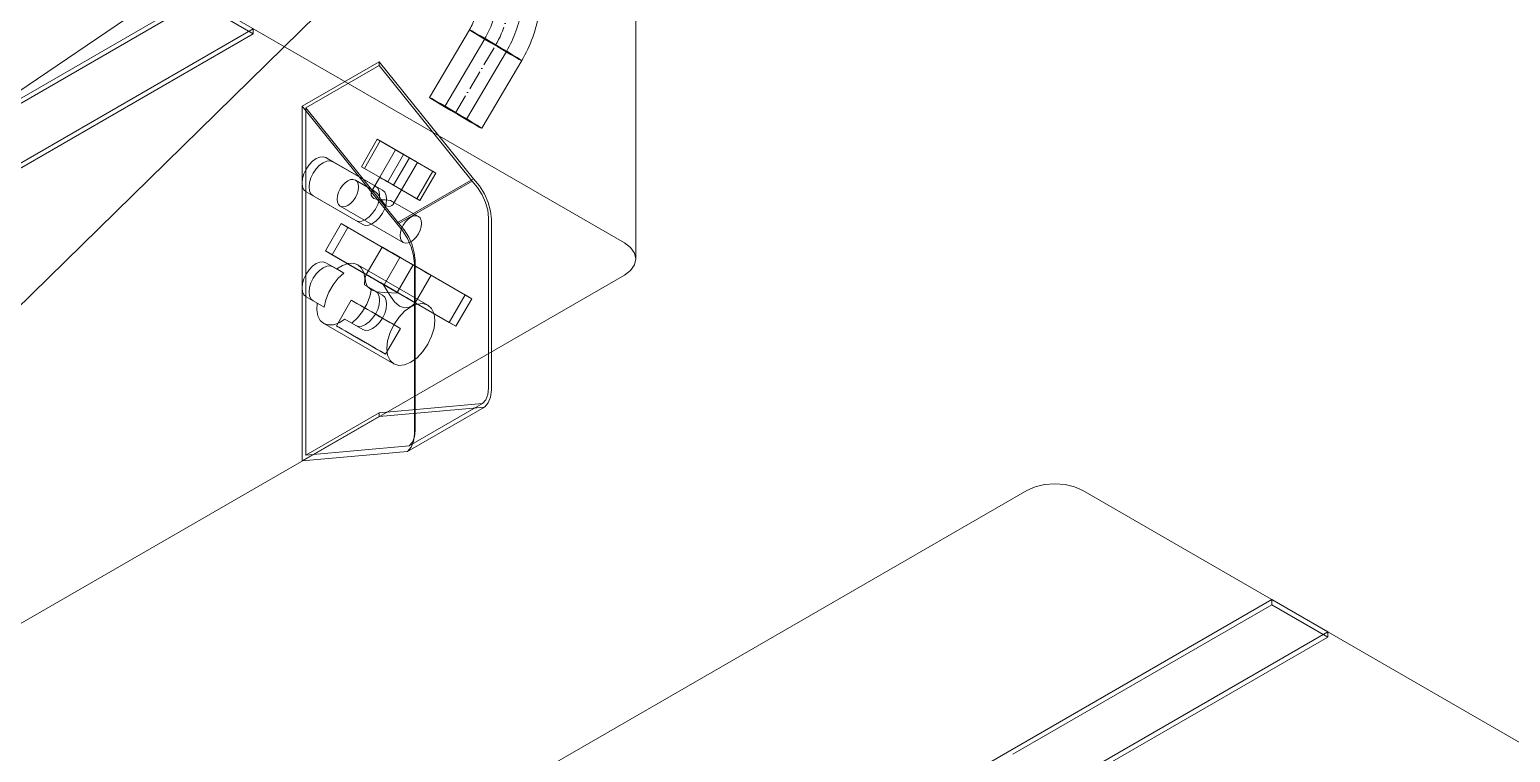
# Model space of a CAD drawing. Header units: millimetres. Extents: x -88595 to 880822, y -1054509 to -148035.
# Drawn here: x 392983 to 393731, y -312972 to -312606 of the extents above; entities that cross this region are included whole.
import ezdxf

# ---------------------------------------------------------------- set-up
doc = ezdxf.new("R2010")
doc.units = ezdxf.units.MM
doc.linetypes.add('$12$ADSK_Осевая', pattern=[14, 10, -2, 0, -2])
doc.linetypes.add('$13$ADSK_Осевая', pattern=[14, 10, -2, 0, -2])
for name, color, linetype, lineweight in [('Изоляция', 7, 'Continuous', 18), ('Марки', 7, 'Continuous', 20), ('Оборудование', 7, 'Continuous', 18), ('Трубопровод', 7, 'Continuous', 18), ('Трубопроводы', 7, 'Continuous', 18)]:
    doc.layers.add(name, color=color, linetype=linetype, lineweight=lineweight)

# ---------------------------------------------------------------- blocks, each defined once
blk = doc.blocks.new('$0$ADSK_МедьПайка_Отвод-гнутая труба - Отвод _гнутая труба_-3197941-В_ОВ3_4')
at = {"layer": 'Трубопроводы', "color": 134, "true_color": 0x00a6a6}
for points in [[(20781.32, 11301.23, 0), (20780, 11301.81, 0), (20778.47, 11302.18, 0), (20776.82, 11302.31, 0), (20775.18, 11302.18, 0), (20773.65, 11301.81, 0), (20772.33, 11301.23, 0), (20771.33, 11300.47, 0), (20770.69, 11299.59, 0), (20770.47, 11298.64, 0), (20770.69, 11297.69, 0), (20771.33, 11296.81, 0), (20772.33, 11296.05, 0)], [(20772.33, 11296.05, 0), (20773.65, 11295.46, 0), (20775.18, 11295.1, 0), (20776.82, 11294.97, 0), (20778.47, 11295.1, 0), (20780, 11295.46, 0), (20781.32, 11296.05, 0), (20782.32, 11296.81, 0), (20782.96, 11297.69, 0), (20783.17, 11298.64, 0), (20782.96, 11299.59, 0), (20782.32, 11300.47, 0), (20781.32, 11301.23, 0)], [(20770.47, 11298.64, 0), (20770.46, 11297.81, 0), (20770.42, 11296.95, 0), (20770.34, 11296.06, 0), (20770.24, 11295.16, 0), (20770.11, 11294.23, 0), (20769.94, 11293.28, 0), (20769.75, 11292.32, 0), (20769.52, 11291.34, 0), (20769.26, 11290.36, 0), (20768.97, 11289.36, 0), (20768.66, 11288.35, 0), (20768.31, 11287.34, 0), (20767.93, 11286.33, 0), (20767.53, 11285.31, 0), (20767.09, 11284.3, 0), (20766.63, 11283.29, 0), (20766.15, 11282.29, 0), (20765.64, 11281.29, 0), (20765.1, 11280.31, 0), (20764.54, 11279.33, 0), (20764.5, 11279.26, 0)], [(20783.17, 11298.64, 0), (20783.15, 11297.38, 0), (20783.09, 11296.1, 0), (20782.98, 11294.82, 0), (20782.84, 11293.53, 0), (20782.65, 11292.23, 0), (20782.42, 11290.93, 0), (20782.16, 11289.62, 0), (20781.85, 11288.31, 0), (20781.51, 11287, 0), (20781.13, 11285.68, 0), (20780.72, 11284.37, 0), (20780.27, 11283.06, 0), (20779.78, 11281.76, 0), (20779.26, 11280.46, 0), (20778.71, 11279.17, 0), (20778.13, 11277.89, 0), (20777.51, 11276.62, 0), (20776.87, 11275.36, 0), (20776.19, 11274.12, 0), (20775.49, 11272.89, 0), (20775.44, 11272.8, 0)], [(20766.85, 11277.96, 0), (20765.79, 11278.57, 0), (20765.02, 11279, 0), (20764.59, 11279.23, 0), (20764.52, 11279.24, 0), (20764.83, 11279.04, 0), (20765.48, 11278.63, 0), (20766.44, 11278.04, 0), (20767.64, 11277.31, 0), (20769, 11276.5, 0), (20770.43, 11275.66, 0), (20771.82, 11274.84, 0), (20773.09, 11274.1, 0)], [(20773.09, 11274.1, 0), (20774.14, 11273.5, 0), (20774.92, 11273.07, 0), (20775.35, 11272.84, 0), (20775.42, 11272.82, 0), (20775.11, 11273.03, 0), (20774.46, 11273.44, 0), (20773.5, 11274.03, 0), (20772.3, 11274.75, 0), (20770.94, 11275.56, 0), (20769.51, 11276.41, 0), (20768.12, 11277.23, 0), (20766.85, 11277.96, 0)]]:
    blk.add_polyline3d(points, dxfattribs=at)
blk = doc.blocks.new('$0$ADSK_Наружный блок кондиционера сплит-системы1 - AV16IMVEV-4475072-В_ОВ3_4')
at = {"layer": 'Оборудование'}
for p, q in [((20840.88, 11167.99), (20840.88, 12539.7)), ((20170.35, 11559.9), (20835.03, 11176.15)), ((20089.03, 10994.48), (20619.36, 11300.67)), ((20619.36, 11298.05), (20488.54, 11222.53)), ((20619.36, 11298.05), (20647.64, 11281.72)), ((20647.64, 11284.34), (20117.31, 10978.15)), ((20516.83, 11206.2), (20647.64, 11281.72)), ((20647.64, 11281.72), (20647.64, 11284.34)), ((20711.28, 11267.6), (20672.39, 11245.14)), ((20711.28, 11265.71), (20674.16, 11244.28)), ((20711.28, 11265.71), (20711.28, 11267.6)), ((20711.28, 11267.6), (20758.82, 11208.47)), ((20758.21, 11207.34), (20711.28, 11265.71)), ((20719.93, 11186.01), (20672.39, 11245.14)), ((20672.39, 11245.14), (20672.39, 11065.92)), ((20674.16, 11244.28), (20674.16, 11068.83)), ((20674.16, 11244.28), (20721.08, 11185.91)), ((20702.26, 11214.6), (20710.26, 11228.46)), ((20703.75, 11213.74), (20711.75, 11227.6)), ((20711.75, 11227.6), (20710.26, 11228.46)), ((20710.26, 11228.46), (20723.52, 11220.8)), ((20726.51, 11219.08), (20711.75, 11227.6)), ((20687.87, 11217.14), (20684.34, 11219.18)), ((20684.34, 11219.18), (20709.34, 11204.74)), ((20719.52, 11223.11), (20711.52, 11209.26)), ((20715.52, 11206.94), (20723.52, 11220.8)), ((20718.51, 11205.22), (20726.51, 11219.08)), ((20723.52, 11220.8), (20738.28, 11212.28)), ((20739.77, 11211.42), (20726.51, 11219.08)), ((20712.87, 11202.7), (20687.87, 11217.14)), ((20715.52, 11206.94), (20702.26, 11214.6)), ((20702.26, 11214.6), (20703.75, 11213.74)), ((20703.75, 11213.74), (20718.51, 11205.22)), ((20722.51, 11202.91), (20730.51, 11216.76)), ((20738.28, 11212.28), (20730.28, 11198.42)), ((20731.77, 11197.56), (20739.77, 11211.42)), ((20738.28, 11212.28), (20739.77, 11211.42)), ((20708.83, 11202.28), (20699.18, 11207.86)), ((20711.52, 11209.26), (20707.35, 11202.05)), ((20730.28, 11198.42), (20715.52, 11206.94)), ((20718.35, 11195.7), (20722.51, 11202.91)), ((20718.51, 11205.22), (20731.77, 11197.56)), ((20758.82, 11208.47), (20719.93, 11186.01)), ((20721.08, 11185.91), (20758.21, 11207.34)), ((20674.34, 11201.86), (20677.87, 11199.81)), ((20699.34, 11187.42), (20674.34, 11201.86)), ((20677.87, 11199.81), (20702.87, 11185.38)), ((20731, 11189.49), (20717.81, 11197.1)), ((20731.77, 11197.56), (20730.28, 11198.42)), ((20691.56, 11194.66), (20723.38, 11176.29)), ((20766.44, 11102.65), (20766.44, 11188.84)), ((20767.85, 11188.02), (20767.85, 11101.83)), ((20684.09, 11172.02), (20692.09, 11185.88)), ((20687.42, 11170.1), (20695.42, 11183.96)), ((20695.42, 11183.96), (20692.09, 11185.88)), ((20692.09, 11185.88), (20721.69, 11168.79)), ((20728.34, 11164.95), (20695.42, 11183.96)), ((20712.63, 11174.02), (20704.63, 11160.16)), ((20713.69, 11154.93), (20684.09, 11172.02)), ((20684.09, 11172.02), (20687.42, 11170.1)), ((20687.87, 11164.06), (20684.34, 11166.1)), ((20684.34, 11166.1), (20689.86, 11162.91)), ((20687.42, 11170.1), (20720.34, 11151.09)), ((20713.69, 11154.93), (20721.69, 11168.79)), ((20721.69, 11168.79), (20754.61, 11149.78)), ((20728.96, 11079.38), (20728.96, 11165.57)), ((20729.31, 11167.41), (20729.31, 11081.22)), ((20835.03, 11159.82), (20332.98, 10869.96)), ((20693.4, 11160.87), (20687.87, 11164.06)), ((20689.86, 11162.91), (20693.4, 11160.87)), ((20735.77, 11144.68), (20700.42, 11165.09)), ((20721.06, 11150.67), (20704.63, 11160.16)), ((20720.34, 11151.09), (20728.34, 11164.95)), ((20757.94, 11147.86), (20728.34, 11164.95)), ((20729.4, 11145.86), (20737.4, 11159.72)), ((20703.81, 11154.86), (20709.34, 11151.67)), ((20707.34, 11152.82), (20703.81, 11154.86)), ((20712.87, 11149.63), (20707.34, 11152.82)), ((20712.97, 11155.35), (20729.4, 11145.86)), ((20746.61, 11135.92), (20713.69, 11154.93)), ((20720.34, 11151.09), (20749.94, 11134)), ((20674.34, 11148.78), (20677.87, 11146.74)), ((20679.86, 11145.59), (20674.34, 11148.78)), ((20677.87, 11146.74), (20683.4, 11143.55)), ((20683.4, 11143.55), (20679.86, 11145.59)), ((20697.13, 11147.17), (20689.63, 11134.18)), ((20754.61, 11149.78), (20746.61, 11135.92)), ((20749.94, 11134), (20757.94, 11147.86)), ((20754.61, 11149.78), (20757.94, 11147.86)), ((20699.34, 11134.35), (20693.81, 11137.54)), ((20693.81, 11137.54), (20697.34, 11135.5)), ((20749.94, 11134), (20746.61, 11135.92)), ((20683.26, 11135.37), (20718.61, 11114.95)), ((20697.34, 11135.5), (20702.87, 11132.31)), ((20714.4, 11119.88), (20721.9, 11132.87)), ((20711.28, 11090.26), (20763.46, 11094.92)), ((20764.38, 11093.12), (20711.28, 11088.38)), ((20725.49, 11070.67), (20764.38, 11093.12)), ((20763.46, 11094.92), (20726.34, 11073.49)), ((20711.28, 11088.38), (20672.39, 11065.92)), ((20674.16, 11068.83), (20711.28, 11090.26)), ((20711.28, 11088.38), (20711.28, 11090.26)), ((20672.39, 11065.92), (20725.49, 11070.67)), ((20726.34, 11073.49), (20674.16, 11068.83))]:
    blk.add_line(p, q, dxfattribs=at)
for points in [[(20674.34, 11201.86, 0), (20673.21, 11202.9, 0), (20672.51, 11204.46, 0), (20672.27, 11206.43, 0), (20672.51, 11208.69, 0), (20673.21, 11211.06, 0), (20674.34, 11213.4, 0), (20675.8, 11215.55, 0), (20677.51, 11217.35, 0), (20679.34, 11218.68, 0), (20681.17, 11219.46, 0), (20682.87, 11219.63, 0), (20684.34, 11219.18, 0)], [(20721.84, 11221.77, 0), (20720.79, 11222.38, 0), (20720.02, 11222.82, 0), (20719.59, 11223.07, 0), (20719.54, 11223.1, 0), (20719.86, 11222.92, 0), (20720.52, 11222.53, 0), (20721.5, 11221.97, 0), (20722.71, 11221.27, 0), (20724.08, 11220.48, 0), (20725.52, 11219.65, 0), (20726.92, 11218.84, 0), (20728.19, 11218.11, 0)], [(20728.19, 11218.11, 0), (20729.24, 11217.5, 0), (20730.01, 11217.06, 0), (20730.43, 11216.81, 0), (20730.49, 11216.78, 0), (20730.17, 11216.96, 0), (20729.5, 11217.35, 0), (20728.53, 11217.91, 0), (20727.32, 11218.61, 0), (20725.94, 11219.4, 0), (20724.51, 11220.23, 0), (20723.11, 11221.04, 0), (20721.84, 11221.77, 0)], [(20687.87, 11217.14, 0), (20686.41, 11217.59, 0), (20684.7, 11217.42, 0), (20682.87, 11216.64, 0), (20681.04, 11215.31, 0), (20679.34, 11213.5, 0), (20677.87, 11211.36, 0), (20676.75, 11209.02, 0), (20676.04, 11206.64, 0), (20675.8, 11204.39, 0), (20676.04, 11202.42, 0), (20676.75, 11200.86, 0), (20677.87, 11199.81, 0)], [(20699.18, 11207.86, 0), (20698.07, 11208.2, 0), (20696.77, 11208.07, 0), (20695.37, 11207.48, 0), (20693.98, 11206.46, 0), (20692.68, 11205.09, 0), (20691.56, 11203.46, 0), (20690.71, 11201.67, 0), (20690.17, 11199.86, 0), (20689.98, 11198.15, 0), (20690.17, 11196.64, 0), (20690.71, 11195.45, 0), (20691.56, 11194.66, 0)], [(20691.56, 11194.66, 0), (20692.68, 11194.31, 0), (20693.98, 11194.44, 0), (20695.37, 11195.04, 0), (20696.77, 11196.05, 0), (20698.07, 11197.43, 0), (20699.18, 11199.06, 0), (20700.04, 11200.84, 0), (20700.58, 11202.65, 0), (20700.76, 11204.37, 0), (20700.58, 11205.87, 0), (20700.04, 11207.06, 0), (20699.18, 11207.86, 0)], [(20709.34, 11204.74, 0), (20710.46, 11203.7, 0), (20711.17, 11202.14, 0), (20711.41, 11200.17, 0), (20711.17, 11197.91, 0), (20710.46, 11195.54, 0), (20709.34, 11193.2, 0), (20707.87, 11191.05, 0), (20706.17, 11189.25, 0), (20704.34, 11187.92, 0), (20702.51, 11187.14, 0), (20700.8, 11186.97, 0), (20699.34, 11187.42, 0)], [(20720.19, 11204.25, 0), (20718.92, 11204.98, 0), (20717.52, 11205.79, 0), (20716.08, 11206.62, 0), (20714.71, 11207.41, 0), (20713.5, 11208.11, 0), (20712.52, 11208.68, 0), (20711.86, 11209.06, 0), (20711.54, 11209.25, 0), (20711.59, 11209.21, 0), (20712.02, 11208.97, 0), (20712.79, 11208.53, 0), (20713.84, 11207.92, 0)], [(20720.19, 11204.25, 0), (20718.92, 11204.98, 0), (20717.52, 11205.79, 0), (20716.08, 11206.62, 0), (20714.71, 11207.41, 0), (20713.5, 11208.11, 0), (20712.52, 11208.68, 0), (20711.86, 11209.06, 0), (20711.54, 11209.25, 0), (20711.59, 11209.21, 0), (20712.02, 11208.97, 0), (20712.79, 11208.53, 0), (20713.84, 11207.92, 0)], [(20713.84, 11207.92, 0), (20715.11, 11207.18, 0), (20716.51, 11206.37, 0), (20717.94, 11205.55, 0), (20719.32, 11204.76, 0), (20720.53, 11204.05, 0), (20721.5, 11203.49, 0), (20722.17, 11203.11, 0), (20722.49, 11202.92, 0), (20722.43, 11202.95, 0), (20722.01, 11203.2, 0), (20721.24, 11203.64, 0), (20720.19, 11204.25, 0)], [(20713.84, 11207.92, 0), (20715.11, 11207.18, 0), (20716.51, 11206.37, 0), (20717.94, 11205.55, 0), (20719.32, 11204.76, 0), (20720.53, 11204.05, 0), (20721.5, 11203.49, 0), (20722.17, 11203.11, 0), (20722.49, 11202.92, 0), (20722.43, 11202.95, 0), (20722.01, 11203.2, 0), (20721.24, 11203.64, 0), (20720.19, 11204.25, 0)], [(20766.44, 11188.84, 0), (20766.07, 11192.57, 0), (20764.98, 11196.52, 0), (20763.23, 11200.44, 0), (20760.93, 11204.12, 0), (20758.21, 11207.34, 0)], [(20758.82, 11208.47, 0), (20761.81, 11204.9, 0), (20764.33, 11200.83, 0), (20766.25, 11196.49, 0), (20767.44, 11192.14, 0), (20767.85, 11188.02, 0)], [(20702.87, 11185.38, 0), (20704.34, 11184.93, 0), (20706.04, 11185.1, 0), (20707.87, 11185.88, 0), (20709.7, 11187.21, 0), (20711.41, 11189.01, 0), (20712.87, 11191.15, 0), (20714, 11193.49, 0), (20714.7, 11195.87, 0), (20714.94, 11198.12, 0), (20714.7, 11200.1, 0), (20714, 11201.66, 0), (20712.87, 11202.7, 0)], [(20708.83, 11202.28, 0), (20708.14, 11202.52, 0), (20707.6, 11202.35, 0), (20707.26, 11201.86, 0), (20707.12, 11201.13, 0), (20707.21, 11200.26, 0), (20707.61, 11199.35, 0), (20708.45, 11198.57, 0)], [(20708.45, 11198.57, 0), (20709.71, 11198.14, 0), (20711.17, 11197.98, 0), (20712.69, 11197.92, 0), (20714.19, 11197.85, 0), (20715.62, 11197.72, 0), (20716.86, 11197.48, 0), (20717.81, 11197.1, 0)], [(20714.8, 11194.91, 0), (20713.78, 11195.79, 0), (20712.91, 11196.97, 0), (20712.1, 11198.26, 0), (20711.3, 11199.53, 0), (20710.47, 11200.69, 0), (20709.64, 11201.65, 0), (20708.83, 11202.28, 0)], [(20717.81, 11197.1, 0), (20718.36, 11196.61, 0), (20718.48, 11196.07, 0), (20718.23, 11195.52, 0), (20717.67, 11195.04, 0), (20716.87, 11194.69, 0), (20715.88, 11194.57, 0), (20714.8, 11194.91, 0)], [(20731, 11189.49, 0), (20729.89, 11189.83, 0), (20728.59, 11189.7, 0), (20727.19, 11189.11, 0), (20725.8, 11188.09, 0), (20724.5, 11186.72, 0), (20723.38, 11185.09, 0), (20722.53, 11183.3, 0), (20721.99, 11181.49, 0), (20721.8, 11179.78, 0), (20721.99, 11178.27, 0), (20722.53, 11177.08, 0), (20723.38, 11176.29, 0)], [(20723.38, 11176.29, 0), (20724.5, 11175.94, 0), (20725.8, 11176.07, 0), (20727.19, 11176.67, 0), (20728.59, 11177.68, 0), (20729.89, 11179.05, 0), (20731, 11180.69, 0), (20731.86, 11182.47, 0), (20732.4, 11184.28, 0), (20732.58, 11186, 0), (20732.4, 11187.5, 0), (20731.86, 11188.69, 0), (20731, 11189.49, 0)], [(20728.96, 11165.57, 0), (20728.55, 11169.69, 0), (20727.36, 11174.04, 0), (20725.44, 11178.38, 0), (20722.92, 11182.44, 0), (20719.93, 11186.01, 0)], [(20721.08, 11185.91, 0), (20723.8, 11182.69, 0), (20726.11, 11179.01, 0), (20727.85, 11175.09, 0), (20728.94, 11171.14, 0), (20729.31, 11167.41, 0)], [(20717.86, 11171, 0), (20715.49, 11172.37, 0), (20713.77, 11173.36, 0), (20712.81, 11173.91, 0), (20712.68, 11173.99, 0), (20713.4, 11173.58, 0), (20714.9, 11172.71, 0), (20717.1, 11171.44, 0), (20719.83, 11169.86, 0), (20722.92, 11168.08, 0), (20726.15, 11166.21, 0), (20729.3, 11164.39, 0), (20732.16, 11162.74, 0)], [(20835.03, 11176.15, 0), (20838.2, 11173.76, 0), (20840.2, 11170.97, 0), (20840.88, 11167.99, 0), (20840.2, 11165, 0), (20838.2, 11162.21, 0), (20835.03, 11159.82, 0)], [(20674.34, 11148.78, 0), (20673.21, 11149.83, 0), (20672.51, 11151.39, 0), (20672.27, 11153.36, 0), (20672.51, 11155.61, 0), (20673.21, 11157.99, 0), (20674.34, 11160.33, 0), (20675.8, 11162.47, 0), (20677.51, 11164.27, 0), (20679.34, 11165.61, 0), (20681.17, 11166.39, 0), (20682.87, 11166.56, 0), (20684.34, 11166.1, 0)], [(20689.86, 11162.91, 0), (20692.73, 11164.72, 0), (20695.55, 11165.71, 0), (20698.16, 11165.84, 0), (20700.42, 11165.09, 0)], [(20732.16, 11162.74, 0), (20734.54, 11161.37, 0), (20736.26, 11160.37, 0), (20737.22, 11159.82, 0), (20737.35, 11159.75, 0), (20736.63, 11160.16, 0), (20735.13, 11161.03, 0), (20732.93, 11162.3, 0), (20730.2, 11163.88, 0), (20727.11, 11165.66, 0), (20723.88, 11167.52, 0), (20720.73, 11169.34, 0), (20717.86, 11171, 0)], [(20687.87, 11164.06, 0), (20686.41, 11164.52, 0), (20684.7, 11164.35, 0), (20682.87, 11163.57, 0), (20681.04, 11162.23, 0), (20679.34, 11160.43, 0), (20677.87, 11158.29, 0), (20676.75, 11155.95, 0), (20676.04, 11153.57, 0), (20675.8, 11151.32, 0), (20676.04, 11149.35, 0), (20676.75, 11147.78, 0), (20677.87, 11146.74, 0)], [(20693.4, 11160.87, 0), (20690.51, 11158.22, 0), (20687.92, 11154.95, 0), (20685.79, 11151.26, 0), (20684.25, 11147.38, 0), (20683.4, 11143.55, 0)], [(20700.42, 11165.09, 0), (20702.19, 11163.51, 0), (20703.39, 11161.18, 0), (20703.94, 11158.25, 0), (20703.81, 11154.86, 0)], [(20704.63, 11160.16, 0), (20704.16, 11158.54, 0), (20704.26, 11156.48, 0), (20705.13, 11154.26, 0), (20707.11, 11152.36, 0)], [(20704.63, 11160.16, 0), (20705, 11159.95, 0), (20706.03, 11159.35, 0), (20707.69, 11158.4, 0), (20709.86, 11157.14, 0)], [(20724.16, 11148.88, 0), (20721.3, 11150.53, 0), (20718.15, 11152.36, 0), (20714.92, 11154.22, 0), (20711.83, 11156, 0), (20709.1, 11157.58, 0), (20706.9, 11158.85, 0), (20705.4, 11159.72, 0), (20704.68, 11160.13, 0), (20704.81, 11160.06, 0), (20705.77, 11159.51, 0), (20707.49, 11158.51, 0), (20709.86, 11157.14, 0)], [(20697.34, 11135.5, 0), (20700.23, 11138.15, 0), (20702.82, 11141.43, 0), (20704.95, 11145.11, 0), (20706.49, 11148.99, 0), (20707.34, 11152.82, 0)], [(20709.34, 11151.67, 0), (20710.46, 11150.63, 0), (20711.17, 11149.07, 0), (20711.41, 11147.09, 0), (20711.17, 11144.84, 0), (20710.46, 11142.46, 0), (20709.34, 11140.12, 0), (20707.87, 11137.98, 0), (20706.17, 11136.18, 0), (20704.34, 11134.85, 0), (20702.51, 11134.07, 0), (20700.8, 11133.9, 0), (20699.34, 11134.35, 0)], [(20707.11, 11152.36, 0), (20710.19, 11151.34, 0), (20713.77, 11150.99, 0), (20717.45, 11150.86, 0), (20721.06, 11150.67, 0)], [(20709.86, 11157.14, 0), (20712.44, 11155.65, 0), (20715.27, 11154.02, 0), (20718.2, 11152.32, 0), (20721.06, 11150.67, 0)], [(20709.86, 11157.14, 0), (20712.73, 11155.49, 0), (20715.88, 11153.67, 0), (20719.11, 11151.8, 0), (20722.2, 11150.02, 0), (20724.93, 11148.44, 0), (20727.13, 11147.17, 0), (20728.63, 11146.3, 0), (20729.35, 11145.89, 0), (20729.22, 11145.96, 0), (20728.26, 11146.52, 0), (20726.54, 11147.51, 0), (20724.16, 11148.88, 0)], [(20724.16, 11148.88, 0), (20721.59, 11150.37, 0), (20718.76, 11152.01, 0), (20715.83, 11153.7, 0), (20712.97, 11155.35, 0)], [(20721.41, 11144.11, 0), (20718.97, 11146.27, 0), (20716.88, 11149.19, 0), (20714.93, 11152.32, 0), (20712.97, 11155.35, 0)], [(20683.26, 11135.37, 0), (20681.48, 11136.95, 0), (20680.28, 11139.27, 0), (20679.74, 11142.21, 0), (20679.86, 11145.59, 0)], [(20716.66, 11135.89, 0), (20713.8, 11137.54, 0), (20710.65, 11139.36, 0), (20707.42, 11141.23, 0), (20704.33, 11143.01, 0), (20701.6, 11144.59, 0), (20699.4, 11145.86, 0), (20697.9, 11146.73, 0), (20697.18, 11147.14, 0), (20697.31, 11147.07, 0), (20698.27, 11146.51, 0), (20699.99, 11145.52, 0), (20702.36, 11144.15, 0)], [(20702.36, 11144.15, 0), (20705.23, 11142.5, 0), (20708.38, 11140.68, 0), (20711.61, 11138.81, 0), (20714.7, 11137.03, 0), (20717.43, 11135.45, 0), (20719.63, 11134.18, 0), (20721.13, 11133.31, 0), (20721.85, 11132.9, 0), (20721.72, 11132.97, 0), (20720.76, 11133.53, 0), (20719.04, 11134.52, 0), (20716.66, 11135.89, 0)], [(20702.87, 11132.31, 0), (20704.34, 11131.86, 0), (20706.04, 11132.03, 0), (20707.87, 11132.8, 0), (20709.7, 11134.14, 0), (20711.41, 11135.94, 0), (20712.87, 11138.08, 0), (20714, 11140.42, 0), (20714.7, 11142.8, 0), (20714.94, 11145.05, 0), (20714.7, 11147.03, 0), (20714, 11148.59, 0), (20712.87, 11149.63, 0)], [(20735.77, 11144.68, 0), (20733.26, 11145.45, 0), (20730.33, 11145.16, 0), (20727.19, 11143.83, 0), (20724.05, 11141.54, 0), (20721.13, 11138.45, 0), (20718.61, 11134.77, 0), (20716.68, 11130.75, 0), (20715.47, 11126.67, 0), (20715.06, 11122.81, 0), (20715.47, 11119.42, 0), (20716.68, 11116.74, 0), (20718.61, 11114.95, 0)], [(20718.61, 11114.95, 0), (20721.13, 11114.18, 0), (20724.05, 11114.47, 0), (20727.19, 11115.8, 0), (20730.33, 11118.09, 0), (20733.26, 11121.18, 0), (20735.77, 11124.86, 0), (20737.7, 11128.88, 0), (20738.91, 11132.96, 0), (20739.33, 11136.82, 0), (20738.91, 11140.21, 0), (20737.7, 11142.89, 0), (20735.77, 11144.68, 0)], [(20729.4, 11145.86, 0), (20728.23, 11144.64, 0), (20726.39, 11143.7, 0), (20724.04, 11143.34, 0), (20721.41, 11144.11, 0)], [(20729.4, 11145.86, 0), (20729.03, 11146.07, 0), (20727.99, 11146.67, 0), (20726.34, 11147.63, 0), (20724.16, 11148.88, 0)], [(20693.81, 11137.54, 0), (20690.94, 11135.74, 0), (20688.12, 11134.74, 0), (20685.51, 11134.62, 0), (20683.26, 11135.37, 0)], [(20694.86, 11131.16, 0), (20692.49, 11132.53, 0), (20690.77, 11133.52, 0), (20689.81, 11134.08, 0), (20689.68, 11134.15, 0), (20690.4, 11133.74, 0), (20691.9, 11132.87, 0), (20694.1, 11131.6, 0), (20696.83, 11130.02, 0), (20699.92, 11128.24, 0), (20703.15, 11126.37, 0), (20706.3, 11124.55, 0), (20709.16, 11122.9, 0)], [(20709.16, 11122.9, 0), (20711.54, 11121.53, 0), (20713.26, 11120.54, 0), (20714.22, 11119.98, 0), (20714.35, 11119.91, 0), (20713.63, 11120.32, 0), (20712.13, 11121.19, 0), (20709.93, 11122.46, 0), (20707.2, 11124.04, 0), (20704.11, 11125.82, 0), (20700.88, 11127.69, 0), (20697.73, 11129.51, 0), (20694.86, 11131.16, 0)], [(20763.46, 11094.92, 0), (20765.08, 11096.84, 0), (20766.09, 11099.46, 0), (20766.44, 11102.65, 0)], [(20767.85, 11101.83, 0), (20767.45, 11098.2, 0), (20766.27, 11095.24, 0), (20764.38, 11093.12, 0)], [(20725.49, 11070.67, 0), (20727.38, 11072.79, 0), (20728.56, 11075.75, 0), (20728.96, 11079.38, 0)], [(20729.31, 11081.22, 0), (20728.97, 11078.03, 0), (20727.96, 11075.4, 0), (20726.34, 11073.49, 0)]]:
    blk.add_polyline3d(points, dxfattribs=at)
blk = doc.blocks.new('$0$ADSK_Наружный блок кондиционера сплит-системы1 - AV08IMVEVA-4475075-В_ОВ3_4')
at = {"layer": 'Оборудование'}
for p, q in [((20536.26, 10761.12), (21038.31, 11050.98)), ((21066.59, 11050.98), (21731.27, 10667.23)), ((20631.72, 10689.68), (21162.05, 10995.87)), ((21162.05, 10995.87), (21162.05, 10993.25)), ((21162.05, 10995.87), (21190.34, 10979.54)), ((21162.05, 10993.25), (21031.24, 10917.73)), ((21162.05, 10993.25), (21190.34, 10976.92)), ((21190.34, 10979.54), (20660.01, 10673.35)), ((21190.34, 10976.92), (21190.34, 10979.54)), ((21059.52, 10901.4), (21190.34, 10976.92))]:
    blk.add_line(p, q, dxfattribs=at)
blk.add_polyline3d([(21038.31, 11050.98, 0), (21042.45, 11052.82, 0), (21047.27, 11053.97, 0), (21052.45, 11054.36, 0), (21057.63, 11053.97, 0), (21062.45, 11052.82, 0), (21066.59, 11050.98, 0)], dxfattribs=at)

msp = doc.modelspace()

# ---------------------------------------------------------------- linework, layer by layer
at = {"layer": 'Изоляция', "color": 134, "true_color": 0x00a6a6}
for p, q in [((393205.4, -312606.34), (393185.19, -312640.53)), ((393211.62, -312656.15), (393231.83, -312621.96))]:
    msp.add_line(p, q, dxfattribs=at)
for points in [[(393210.12, -312591.54, 0), (393210.11, -312592.07, 0), (393210.08, -312592.63, 0), (393210.03, -312593.23, 0), (393209.96, -312593.87, 0), (393209.86, -312594.53, 0), (393209.74, -312595.23, 0), (393209.6, -312595.95, 0), (393209.42, -312596.68, 0), (393209.23, -312597.44, 0), (393209, -312598.22, 0), (393208.75, -312599.01, 0), (393208.48, -312599.81, 0), (393208.18, -312600.61, 0), (393207.85, -312601.43, 0), (393207.51, -312602.24, 0), (393207.13, -312603.06, 0), (393206.74, -312603.88, 0), (393206.32, -312604.69, 0), (393205.89, -312605.49, 0), (393205.43, -312606.28, 0), (393205.4, -312606.34, 0)], [(393240.82, -312591.54, 0), (393240.79, -312593.11, 0), (393240.71, -312594.68, 0), (393240.58, -312596.24, 0), (393240.41, -312597.81, 0), (393240.18, -312599.37, 0), (393239.91, -312600.92, 0), (393239.59, -312602.48, 0), (393239.23, -312604.02, 0), (393238.83, -312605.57, 0), (393238.39, -312607.1, 0), (393237.91, -312608.63, 0), (393237.39, -312610.15, 0), (393236.82, -312611.66, 0), (393236.23, -312613.16, 0), (393235.59, -312614.64, 0), (393234.92, -312616.12, 0), (393234.21, -312617.58, 0), (393233.47, -312619.02, 0), (393232.7, -312620.45, 0), (393231.89, -312621.86, 0), (393231.83, -312621.96, 0)], [(393219.72, -312615.05, 0), (393216.27, -312613.01, 0), (393212.98, -312611.05, 0), (393210.08, -312609.3, 0), (393207.76, -312607.88, 0), (393206.18, -312606.89, 0), (393205.44, -312606.39, 0)], [(393205.44, -312606.39, 0), (393205.61, -312606.42, 0), (393206.66, -312606.98, 0), (393208.52, -312608.02, 0), (393211.07, -312609.49, 0), (393214.14, -312611.27, 0), (393217.51, -312613.24, 0)], [(393211.07, -312609.49, 0), (393208.52, -312608.02, 0), (393206.66, -312606.98, 0), (393205.61, -312606.42, 0), (393205.44, -312606.39, 0), (393206.18, -312606.89, 0), (393207.76, -312607.88, 0)], [(393207.76, -312607.88, 0), (393210.08, -312609.3, 0), (393212.98, -312611.05, 0), (393216.27, -312613.01, 0), (393219.72, -312615.05, 0), (393223.09, -312617.03, 0), (393226.15, -312618.81, 0)], [(393229.47, -312620.41, 0), (393227.15, -312618.99, 0), (393224.24, -312617.24, 0), (393220.96, -312615.28, 0), (393217.51, -312613.24, 0), (393214.14, -312611.27, 0), (393211.07, -312609.49, 0)], [(393217.51, -312613.24, 0), (393220.96, -312615.28, 0), (393224.24, -312617.24, 0), (393227.15, -312618.99, 0), (393229.47, -312620.41, 0), (393231.05, -312621.41, 0), (393231.78, -312621.91, 0)], [(393231.78, -312621.91, 0), (393231.62, -312621.88, 0), (393230.57, -312621.32, 0), (393228.71, -312620.27, 0), (393226.15, -312618.81, 0), (393223.09, -312617.03, 0), (393219.72, -312615.05, 0)], [(393226.15, -312618.81, 0), (393228.71, -312620.27, 0), (393230.57, -312621.32, 0), (393231.62, -312621.88, 0), (393231.78, -312621.91, 0), (393231.05, -312621.41, 0), (393229.47, -312620.41, 0)], [(393197.31, -312647.44, 0), (393193.94, -312645.46, 0), (393190.87, -312643.68, 0), (393188.32, -312642.22, 0), (393186.45, -312641.17, 0), (393185.4, -312640.62, 0), (393185.24, -312640.58, 0)], [(393185.24, -312640.58, 0), (393185.97, -312641.08, 0), (393187.56, -312642.08, 0), (393189.88, -312643.5, 0), (393192.78, -312645.25, 0), (393196.07, -312647.21, 0), (393199.51, -312649.25, 0)], [(393211.58, -312656.1, 0), (393210.85, -312655.6, 0), (393209.26, -312654.61, 0), (393206.94, -312653.19, 0), (393204.04, -312651.44, 0), (393200.75, -312649.48, 0), (393197.31, -312647.44, 0)], [(393199.51, -312649.25, 0), (393202.88, -312651.22, 0), (393205.95, -312653.01, 0), (393208.5, -312654.47, 0), (393210.37, -312655.51, 0), (393211.42, -312656.07, 0), (393211.58, -312656.1, 0)]]:
    msp.add_polyline3d(points, dxfattribs=at)
at = {"layer": 'Марки'}
for p, q in [((393230.89, -312465.87), (392141.6, -313204.39)), ((393223.3, -312505.49), (392141.6, -313567.1))]:
    msp.add_line(p, q, dxfattribs=at)
at = {"layer": 'Трубопровод', "color": 134, "true_color": 0x00a6a6}
for p, q in [((393213.15, -312610.92), (393192.94, -312645.11)), ((393203.88, -312651.57), (393224.08, -312617.38))]:
    msp.add_line(p, q, dxfattribs=at)
at = {"layer": 'Трубопровод', "color": 134, "linetype": '$12$ADSK_Осевая', "true_color": 0x00a6a6}
msp.add_line((393198.41, -312648.34), (393218.61, -312614.15), dxfattribs=at)
msp.add_line((393198.41, -312648.34), (393218.61, -312614.15), dxfattribs=at)
at = {"layer": 'Трубопровод', "color": 134, "true_color": 0x00a6a6}
for points in [[(393214.12, -312611.56, 0), (393213.47, -312611.14, 0), (393213.17, -312610.94, 0), (393213.23, -312610.95, 0), (393213.67, -312611.18, 0), (393214.44, -312611.61, 0), (393215.5, -312612.22, 0)], [(393221.73, -312616.08, 0), (393220.47, -312615.34, 0), (393219.07, -312614.52, 0), (393217.65, -312613.68, 0), (393216.29, -312612.87, 0), (393215.08, -312612.14, 0), (393214.12, -312611.56, 0)], [(393215.5, -312612.22, 0), (393216.76, -312612.96, 0), (393218.16, -312613.77, 0), (393219.58, -312614.62, 0), (393220.94, -312615.43, 0), (393222.14, -312616.15, 0), (393223.1, -312616.74, 0)], [(393223.1, -312616.74, 0), (393223.76, -312617.15, 0), (393224.06, -312617.36, 0), (393224, -312617.34, 0), (393223.56, -312617.11, 0), (393222.79, -312616.68, 0), (393221.73, -312616.08, 0)], [(393195.29, -312646.41, 0), (393194.23, -312645.81, 0), (393193.46, -312645.38, 0), (393193.03, -312645.15, 0), (393192.96, -312645.13, 0), (393193.27, -312645.34, 0), (393193.92, -312645.75, 0)], [(393193.92, -312645.75, 0), (393194.88, -312646.34, 0), (393196.08, -312647.06, 0), (393197.44, -312647.87, 0), (393198.87, -312648.72, 0), (393200.26, -312649.54, 0), (393201.53, -312650.27, 0)], [(393202.9, -312650.94, 0), (393201.94, -312650.35, 0), (393200.74, -312649.62, 0), (393199.38, -312648.81, 0), (393197.95, -312647.97, 0), (393196.56, -312647.15, 0), (393195.29, -312646.41, 0)], [(393201.53, -312650.27, 0), (393202.58, -312650.88, 0), (393203.36, -312651.31, 0), (393203.79, -312651.54, 0), (393203.86, -312651.55, 0), (393203.55, -312651.35, 0), (393202.9, -312650.94, 0)]]:
    msp.add_polyline3d(points, dxfattribs=at)
at = {"layer": 'Трубопроводы', "color": 134, "linetype": '$13$ADSK_Осевая', "true_color": 0x00a6a6}
msp.add_ellipse((393203.02, -312604.5), major_axis=(15.87, 27.5), ratio=0.57735, start_param=4.694936, end_param=5.497787, dxfattribs=at)

# ---------------------------------------------------------------- block references
at = {"layer": 'Оборудование'}
for name in ['$0$ADSK_Наружный блок кондиционера сплит-системы1 - AV16IMVEV-4475072-В_ОВ3_4', '$0$ADSK_Наружный блок кондиционера сплит-системы1 - AV08IMVEVA-4475075-В_ОВ3_4']:
    msp.add_blockref(name, (372448.64, -323890.18), dxfattribs=at)
at = {"layer": 'Трубопроводы', "color": 134, "true_color": 0x00a6a6}
msp.add_blockref('$0$ADSK_МедьПайка_Отвод-гнутая труба - Отвод _гнутая труба_-3197941-В_ОВ3_4', (372448.64, -323890.18), dxfattribs=at)

doc.saveas('drawing.dxf')
